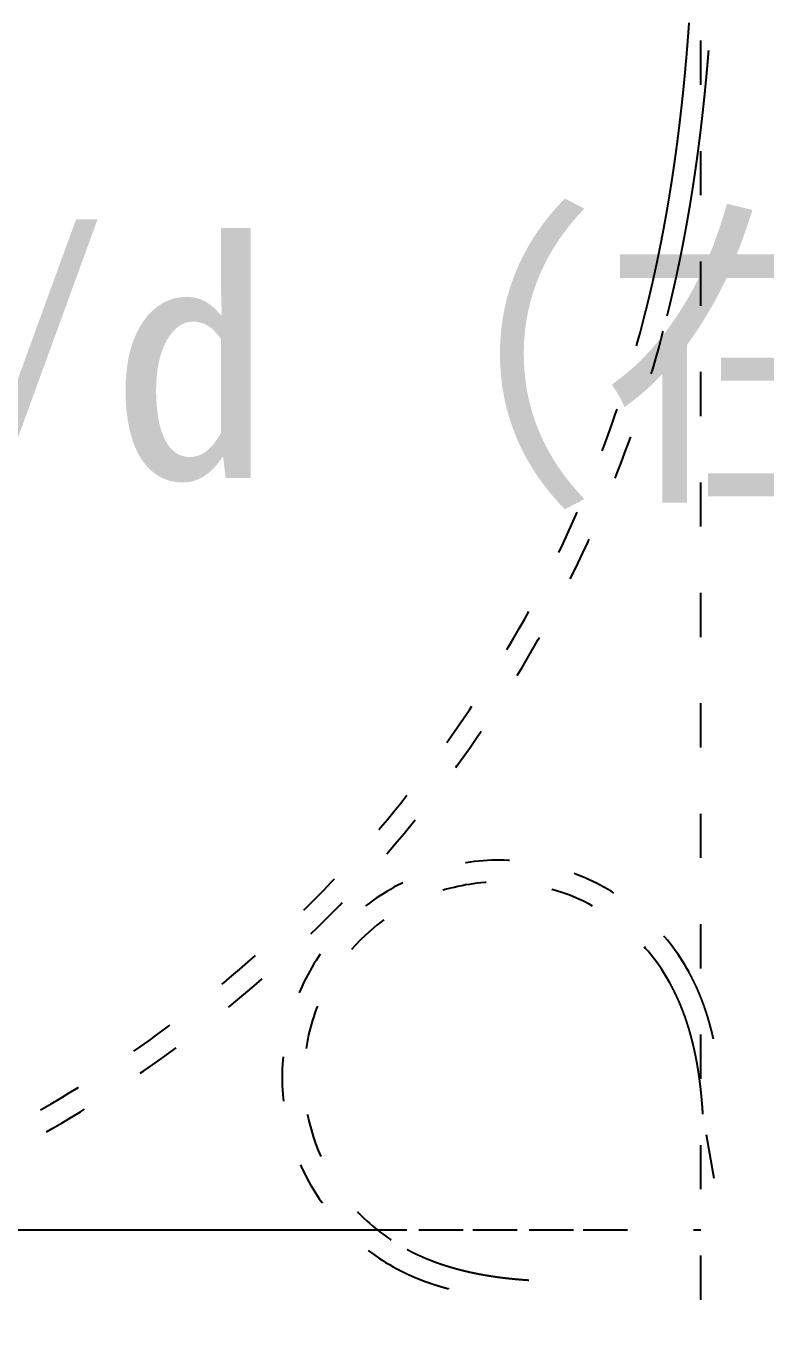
# Model space of a CAD drawing. Header units: millimetres. Extents: x 19715 to 35549, y 3563 to 14826.
# Drawn here: x 21031.5 to 21232.6, y 9715 to 10069.1 of the extents above; entities that cross this region are included whole.
import ezdxf

# ---------------------------------------------------------------- set-up
doc = ezdxf.new("R2010")
doc.units = ezdxf.units.MM
doc.linetypes.add('ACAD_ISO03W100', pattern=[30, 12, -18])
doc.layers.get('0').update_dxf_attribs({"color": 9, "linetype": 'ACAD_ISO03W100'})
doc.styles.add('样式 2', font='simhei.ttf')

msp = doc.modelspace()

# ---------------------------------------------------------------- linework, layer by layer
at = {"ltscale": 10}
msp.add_line((20411.44, 9742.16), (21192.44, 9742.16), dxfattribs=at)
for points in [[(21214.94, 7833.18), (21214.94, 11293.27)], [(21214.94, 7833.18), (21214.94, 11293.27)], [(21214.94, 7833.18), (21214.94, 11293.27)], [(20358.26, 9742.16), (21192.44, 9742.16)], [(20612.95, 9742.16), (21214.94, 9742.16)]]:
    msp.add_lwpolyline(points)
for points in [[(20952.41, 9740.69, 0.272996), (21199.99, 9991.85, 0.000496), (21200.21, 9992.75, 0.000988), (21200.32, 9993.21, 0.000004), (21200.65, 9994.55, 0.000495), (21200.66, 9994.57, 0.000488), (21200.82, 9995.25, 0.000492), (21200.98, 9995.93, 0.000484), (21201.14, 9996.61, 0.000488), (21201.3, 9997.29, 0.00048), (21201.46, 9997.97, 0.000484), (21201.62, 9998.65, 0.000476), (21201.78, 9999.34, 0.00048), (21201.93, 10000.02, 0.000472), (21202.08, 10000.7, 0.000476), (21202.23, 10001.38, 0.000468), (21202.39, 10002.07, 0.000472), (21202.53, 10002.75, 0.000464), (21202.68, 10003.44, 0.000468), (21202.83, 10004.12, 0.00046), (21202.98, 10004.81, 0.000464), (21203.12, 10005.49, 0.000456), (21203.26, 10006.18, 0.00046), (21203.4, 10006.86, 0.000452), (21203.55, 10007.55, 0.000456), (21203.68, 10008.23, 0.000448), (21203.82, 10008.92, 0.000452), (21203.96, 10009.61, 0.000444), (21204.1, 10010.3, 0.000448), (21204.23, 10010.98, 0.00044), (21204.36, 10011.67, 0.000444), (21204.49, 10012.35, 0.000436), (21204.63, 10013.04, 0.00044), (21204.76, 10013.73, 0.000432), (21204.88, 10014.42, 0.000436), (21205.01, 10015.11, 0.000428), (21205.14, 10015.8, 0.000432), (21205.26, 10016.48, 0.000424), (21205.39, 10017.18, 0.000428), (21205.51, 10017.86, 0.00042), (21205.63, 10018.55, 0.000424), (21205.75, 10019.24, 0.000416), (21205.87, 10019.93, 0.00042), (21205.99, 10020.62, 0.000412), (21206.1, 10021.31, 0.000416), (21206.22, 10022, 0.000408), (21206.33, 10022.7, 0.000412), (21206.45, 10023.38, 0.000404), (21206.56, 10024.08, 0.000408), (21206.67, 10024.76, 0.0004), (21206.78, 10025.46, 0.000404), (21206.89, 10026.15, 0.000396), (21207, 10026.84, 0.0004), (21207.1, 10027.53, 0.000392), (21207.21, 10028.23, 0.000396), (21207.31, 10028.92, 0.000388), (21207.42, 10029.61, 0.000392), (21207.52, 10030.3, 0.000384), (21207.62, 10031, 0.000388), (21207.72, 10031.69, 0.00038), (21207.82, 10032.38, 0.000384), (21207.92, 10033.07, 0.000376), (21208.01, 10033.77, 0.00038), (21208.11, 10034.46, 0.000372), (21208.2, 10035.16, 0.000376), (21208.3, 10035.85, 0.000368), (21208.39, 10036.54, 0.000372), (21208.48, 10037.23, 0.000364), (21208.57, 10037.93, 0.000368), (21208.66, 10038.62, 0.00036), (21208.75, 10039.32, 0.000364), (21208.84, 10040.01, 0.000356), (21208.92, 10040.71, 0.00036), (21209.01, 10041.4, 0.000352), (21209.09, 10042.1, 0.000356), (21209.18, 10042.79, 0.000348), (21209.26, 10043.49, 0.000352), (21209.34, 10044.18, 0.000344), (21209.42, 10044.88, 0.000348), (21209.5, 10045.57, 0.00034), (21209.58, 10046.27, 0.000344), (21209.66, 10046.96, 0.000336), (21209.74, 10047.66, 0.00034), (21209.81, 10048.35, 0.000332), (21209.89, 10049.05, 0.000336), (21209.96, 10049.75, 0.000328), (21210.04, 10050.45, 0.000332), (21210.11, 10051.14, 0.000324), (21210.18, 10051.84, 0.000328), (21210.25, 10052.53, 0.00032), (21210.32, 10053.23, 0.000324), (21210.39, 10053.92, 0.000316), (21210.46, 10054.62, 0.00032), (21210.52, 10055.32, 0.000312), (21210.59, 10056.02, 0.000316), (21210.65, 10056.71, 0.000308), (21210.72, 10057.41, 0.000312), (21210.78, 10058.11, 0.000304), (21210.84, 10058.81, 0.000308), (21210.91, 10059.5, 0.0003), (21210.97, 10060.2, 0.000304), (21211.03, 10060.89, 0.000296), (21211.09, 10061.6, 0.0003), (21211.14, 10062.29, 0.000292), (21211.2, 10062.99, 0.000296), (21211.26, 10063.69, 0.000288), (21211.31, 10064.39, 0.000292), (21211.37, 10065.08, 0.000284), (21211.42, 10065.78, 0.000288), (21211.48, 10066.48, 0.00028), (21211.53, 10067.18, 0.000284), (21211.58, 10067.87, 0.000276), (21211.63, 10068.58, 0.00028), (21211.68, 10069.27, 0.000272), (21211.73, 10069.97, 0.000276)], [(20952.41, 9740.69, 0.272996), (21199.99, 9991.85, 0.000496), (21200.21, 9992.75, 0.000988), (21200.32, 9993.21, 0.000004), (21200.65, 9994.55, 0.000495), (21200.66, 9994.57, 0.000488), (21200.82, 9995.25, 0.000492), (21200.98, 9995.93, 0.000484), (21201.14, 9996.61, 0.000488), (21201.3, 9997.29, 0.00048), (21201.46, 9997.97, 0.000484), (21201.62, 9998.65, 0.000476), (21201.78, 9999.34, 0.00048), (21201.93, 10000.02, 0.000472), (21202.08, 10000.7, 0.000476), (21202.23, 10001.38, 0.000468), (21202.39, 10002.07, 0.000472), (21202.53, 10002.75, 0.000464), (21202.68, 10003.44, 0.000468), (21202.83, 10004.12, 0.00046), (21202.98, 10004.81, 0.000464), (21203.12, 10005.49, 0.000456), (21203.26, 10006.18, 0.00046), (21203.4, 10006.86, 0.000452), (21203.55, 10007.55, 0.000456), (21203.68, 10008.23, 0.000448), (21203.82, 10008.92, 0.000452), (21203.96, 10009.61, 0.000444), (21204.1, 10010.3, 0.000448), (21204.23, 10010.98, 0.00044), (21204.36, 10011.67, 0.000444), (21204.49, 10012.35, 0.000436), (21204.63, 10013.04, 0.00044), (21204.76, 10013.73, 0.000432), (21204.88, 10014.42, 0.000436), (21205.01, 10015.11, 0.000428), (21205.14, 10015.8, 0.000432), (21205.26, 10016.48, 0.000424), (21205.39, 10017.18, 0.000428), (21205.51, 10017.86, 0.00042), (21205.63, 10018.55, 0.000424), (21205.75, 10019.24, 0.000416), (21205.87, 10019.93, 0.00042), (21205.99, 10020.62, 0.000412), (21206.1, 10021.31, 0.000416), (21206.22, 10022, 0.000408), (21206.33, 10022.7, 0.000412), (21206.45, 10023.38, 0.000404), (21206.56, 10024.08, 0.000408), (21206.67, 10024.76, 0.0004), (21206.78, 10025.46, 0.000404), (21206.89, 10026.15, 0.000396), (21207, 10026.84, 0.0004), (21207.1, 10027.53, 0.000392), (21207.21, 10028.23, 0.000396), (21207.31, 10028.92, 0.000388), (21207.42, 10029.61, 0.000392), (21207.52, 10030.3, 0.000384), (21207.62, 10031, 0.000388), (21207.72, 10031.69, 0.00038), (21207.82, 10032.38, 0.000384), (21207.92, 10033.07, 0.000376), (21208.01, 10033.77, 0.00038), (21208.11, 10034.46, 0.000372), (21208.2, 10035.16, 0.000376), (21208.3, 10035.85, 0.000368), (21208.39, 10036.54, 0.000372), (21208.48, 10037.23, 0.000364), (21208.57, 10037.93, 0.000368), (21208.66, 10038.62, 0.00036), (21208.75, 10039.32, 0.000364), (21208.84, 10040.01, 0.000356), (21208.92, 10040.71, 0.00036), (21209.01, 10041.4, 0.000352), (21209.09, 10042.1, 0.000356), (21209.18, 10042.79, 0.000348), (21209.26, 10043.49, 0.000352), (21209.34, 10044.18, 0.000344), (21209.42, 10044.88, 0.000348), (21209.5, 10045.57, 0.00034), (21209.58, 10046.27, 0.000344), (21209.66, 10046.96, 0.000336), (21209.74, 10047.66, 0.00034), (21209.81, 10048.35, 0.000332), (21209.89, 10049.05, 0.000336), (21209.96, 10049.75, 0.000328), (21210.04, 10050.45, 0.000332), (21210.11, 10051.14, 0.000324), (21210.18, 10051.84, 0.000328), (21210.25, 10052.53, 0.00032), (21210.32, 10053.23, 0.000324), (21210.39, 10053.92, 0.000316), (21210.46, 10054.62, 0.00032), (21210.52, 10055.32, 0.000312), (21210.59, 10056.02, 0.000316), (21210.65, 10056.71, 0.000308), (21210.72, 10057.41, 0.000312), (21210.78, 10058.11, 0.000304), (21210.84, 10058.81, 0.000308), (21210.91, 10059.5, 0.0003), (21210.97, 10060.2, 0.000304), (21211.03, 10060.89, 0.000296), (21211.09, 10061.6, 0.0003), (21211.14, 10062.29, 0.000292), (21211.2, 10062.99, 0.000296), (21211.26, 10063.69, 0.000288), (21211.31, 10064.39, 0.000292), (21211.37, 10065.08, 0.000284), (21211.42, 10065.78, 0.000288), (21211.48, 10066.48, 0.00028), (21211.53, 10067.18, 0.000284), (21211.58, 10067.87, 0.000276), (21211.63, 10068.58, 0.00028), (21211.68, 10069.27, 0.000272), (21211.73, 10069.97, 0.000276)], [(20952.41, 9740.69, 0.272996), (21199.99, 9991.85, 0.000496), (21200.21, 9992.75, 0.000988), (21200.32, 9993.21, 0.000004), (21200.65, 9994.55, 0.000495), (21200.66, 9994.57, 0.000488), (21200.82, 9995.25, 0.000492), (21200.98, 9995.93, 0.000484), (21201.14, 9996.61, 0.000488), (21201.3, 9997.29, 0.00048), (21201.46, 9997.97, 0.000484), (21201.62, 9998.65, 0.000476), (21201.78, 9999.34, 0.00048), (21201.93, 10000.02, 0.000472), (21202.08, 10000.7, 0.000476), (21202.23, 10001.38, 0.000468), (21202.39, 10002.07, 0.000472), (21202.53, 10002.75, 0.000464), (21202.68, 10003.44, 0.000468), (21202.83, 10004.12, 0.00046), (21202.98, 10004.81, 0.000464), (21203.12, 10005.49, 0.000456), (21203.26, 10006.18, 0.00046), (21203.4, 10006.86, 0.000452), (21203.55, 10007.55, 0.000456), (21203.68, 10008.23, 0.000448), (21203.82, 10008.92, 0.000452), (21203.96, 10009.61, 0.000444), (21204.1, 10010.3, 0.000448), (21204.23, 10010.98, 0.00044), (21204.36, 10011.67, 0.000444), (21204.49, 10012.35, 0.000436), (21204.63, 10013.04, 0.00044), (21204.76, 10013.73, 0.000432), (21204.88, 10014.42, 0.000436), (21205.01, 10015.11, 0.000428), (21205.14, 10015.8, 0.000432), (21205.26, 10016.48, 0.000424), (21205.39, 10017.18, 0.000428), (21205.51, 10017.86, 0.00042), (21205.63, 10018.55, 0.000424), (21205.75, 10019.24, 0.000416), (21205.87, 10019.93, 0.00042), (21205.99, 10020.62, 0.000412), (21206.1, 10021.31, 0.000416), (21206.22, 10022, 0.000408), (21206.33, 10022.7, 0.000412), (21206.45, 10023.38, 0.000404), (21206.56, 10024.08, 0.000408), (21206.67, 10024.76, 0.0004), (21206.78, 10025.46, 0.000404), (21206.89, 10026.15, 0.000396), (21207, 10026.84, 0.0004), (21207.1, 10027.53, 0.000392), (21207.21, 10028.23, 0.000396), (21207.31, 10028.92, 0.000388), (21207.42, 10029.61, 0.000392), (21207.52, 10030.3, 0.000384), (21207.62, 10031, 0.000388), (21207.72, 10031.69, 0.00038), (21207.82, 10032.38, 0.000384), (21207.92, 10033.07, 0.000376), (21208.01, 10033.77, 0.00038), (21208.11, 10034.46, 0.000372), (21208.2, 10035.16, 0.000376), (21208.3, 10035.85, 0.000368), (21208.39, 10036.54, 0.000372), (21208.48, 10037.23, 0.000364), (21208.57, 10037.93, 0.000368), (21208.66, 10038.62, 0.00036), (21208.75, 10039.32, 0.000364), (21208.84, 10040.01, 0.000356), (21208.92, 10040.71, 0.00036), (21209.01, 10041.4, 0.000352), (21209.09, 10042.1, 0.000356), (21209.18, 10042.79, 0.000348), (21209.26, 10043.49, 0.000352), (21209.34, 10044.18, 0.000344), (21209.42, 10044.88, 0.000348), (21209.5, 10045.57, 0.00034), (21209.58, 10046.27, 0.000344), (21209.66, 10046.96, 0.000336), (21209.74, 10047.66, 0.00034), (21209.81, 10048.35, 0.000332), (21209.89, 10049.05, 0.000336), (21209.96, 10049.75, 0.000328), (21210.04, 10050.45, 0.000332), (21210.11, 10051.14, 0.000324), (21210.18, 10051.84, 0.000328), (21210.25, 10052.53, 0.00032), (21210.32, 10053.23, 0.000324), (21210.39, 10053.92, 0.000316), (21210.46, 10054.62, 0.00032), (21210.52, 10055.32, 0.000312), (21210.59, 10056.02, 0.000316), (21210.65, 10056.71, 0.000308), (21210.72, 10057.41, 0.000312), (21210.78, 10058.11, 0.000304), (21210.84, 10058.81, 0.000308), (21210.91, 10059.5, 0.0003), (21210.97, 10060.2, 0.000304), (21211.03, 10060.89, 0.000296), (21211.09, 10061.6, 0.0003), (21211.14, 10062.29, 0.000292), (21211.2, 10062.99, 0.000296), (21211.26, 10063.69, 0.000288), (21211.31, 10064.39, 0.000292), (21211.37, 10065.08, 0.000284), (21211.42, 10065.78, 0.000288), (21211.48, 10066.48, 0.00028), (21211.53, 10067.18, 0.000284), (21211.58, 10067.87, 0.000276), (21211.63, 10068.58, 0.00028), (21211.68, 10069.27, 0.000272), (21211.73, 10069.97, 0.000276)], [(20953.94, 9734.94, 0.272996), (21205.76, 9990.4, 0.000496), (21205.98, 9991.31, 0.000988), (21206.1, 9991.76, 0.000004), (21206.42, 9993.11, 0.000495), (21206.43, 9993.12, 0.000488), (21206.59, 9993.8, 0.000492), (21206.75, 9994.48, 0.000484), (21206.92, 9995.17, 0.000488), (21207.07, 9995.85, 0.00048), (21207.23, 9996.53, 0.000484), (21207.39, 9997.21, 0.000476), (21207.55, 9997.89, 0.00048), (21207.7, 9998.57, 0.000472), (21207.86, 9999.26, 0.000476), (21208.01, 9999.94, 0.000468), (21208.16, 10000.63, 0.000472), (21208.31, 10001.31, 0.000464), (21208.46, 10001.99, 0.000468), (21208.6, 10002.68, 0.00046), (21208.75, 10003.36, 0.000464), (21208.89, 10004.05, 0.000456), (21209.04, 10004.73, 0.00046), (21209.18, 10005.42, 0.000452), (21209.32, 10006.11, 0.000456), (21209.46, 10006.79, 0.000448), (21209.6, 10007.48, 0.000452), (21209.73, 10008.16, 0.000444), (21209.87, 10008.85, 0.000448), (21210, 10009.53, 0.00044), (21210.14, 10010.23, 0.000444), (21210.27, 10010.91, 0.000436), (21210.4, 10011.6, 0.00044), (21210.53, 10012.29, 0.000432), (21210.66, 10012.98, 0.000436), (21210.78, 10013.66, 0.000428), (21210.91, 10014.35, 0.000432), (21211.03, 10015.04, 0.000424), (21211.16, 10015.73, 0.000428), (21211.28, 10016.42, 0.00042), (21211.4, 10017.11, 0.000424), (21211.52, 10017.8, 0.000416), (21211.64, 10018.49, 0.00042), (21211.76, 10019.18, 0.000412), (21211.88, 10019.87, 0.000416), (21211.99, 10020.56, 0.000408), (21212.1, 10021.25, 0.000412), (21212.22, 10021.94, 0.000404), (21212.33, 10022.63, 0.000408), (21212.44, 10023.32, 0.0004), (21212.55, 10024.01, 0.000404), (21212.66, 10024.7, 0.000396), (21212.77, 10025.4, 0.0004), (21212.87, 10026.09, 0.000392), (21212.98, 10026.78, 0.000396), (21213.08, 10027.47, 0.000388), (21213.19, 10028.17, 0.000392), (21213.29, 10028.86, 0.000384), (21213.39, 10029.55, 0.000388), (21213.49, 10030.24, 0.00038), (21213.59, 10030.94, 0.000384), (21213.69, 10031.63, 0.000376), (21213.78, 10032.32, 0.00038), (21213.88, 10033.01, 0.000372), (21213.98, 10033.71, 0.000376), (21214.07, 10034.4, 0.000368), (21214.16, 10035.1, 0.000372), (21214.25, 10035.79, 0.000364), (21214.34, 10036.49, 0.000368), (21214.43, 10037.18, 0.00036), (21214.52, 10037.88, 0.000364), (21214.61, 10038.57, 0.000356), (21214.7, 10039.26, 0.00036), (21214.78, 10039.96, 0.000352), (21214.87, 10040.65, 0.000356), (21214.95, 10041.35, 0.000348), (21215.03, 10042.04, 0.000352), (21215.11, 10042.74, 0.000344), (21215.2, 10043.43, 0.000348), (21215.28, 10044.13, 0.00034), (21215.35, 10044.83, 0.000344), (21215.43, 10045.52, 0.000336), (21215.51, 10046.22, 0.00034), (21215.58, 10046.91, 0.000332), (21215.66, 10047.61, 0.000336), (21215.73, 10048.3, 0.000328), (21215.81, 10049, 0.000332), (21215.88, 10049.69, 0.000324), (21215.95, 10050.39, 0.000328), (21216.02, 10051.09, 0.00032), (21216.09, 10051.79, 0.000324), (21216.16, 10052.48, 0.000316), (21216.23, 10053.18, 0.00032), (21216.29, 10053.87, 0.000312), (21216.36, 10054.57, 0.000316), (21216.43, 10055.27, 0.000308), (21216.49, 10055.97, 0.000312), (21216.55, 10056.66, 0.000304), (21216.62, 10057.36, 0.000308), (21216.68, 10058.06, 0.0003), (21216.74, 10058.76, 0.000304), (21216.8, 10059.45, 0.000296), (21216.86, 10060.15, 0.0003), (21216.92, 10060.85, 0.000292), (21216.97, 10061.55, 0.000296), (21217.03, 10062.24, 0.0001), (21217.05, 10062.48)], [(20953.94, 9734.94, 0.272996), (21205.76, 9990.4, 0.000496), (21205.98, 9991.31, 0.000988), (21206.1, 9991.76, 0.000004), (21206.42, 9993.11, 0.000495), (21206.43, 9993.12, 0.000488), (21206.59, 9993.8, 0.000492), (21206.75, 9994.48, 0.000484), (21206.92, 9995.17, 0.000488), (21207.07, 9995.85, 0.00048), (21207.23, 9996.53, 0.000484), (21207.39, 9997.21, 0.000476), (21207.55, 9997.89, 0.00048), (21207.7, 9998.57, 0.000472), (21207.86, 9999.26, 0.000476), (21208.01, 9999.94, 0.000468), (21208.16, 10000.63, 0.000472), (21208.31, 10001.31, 0.000464), (21208.46, 10001.99, 0.000468), (21208.6, 10002.68, 0.00046), (21208.75, 10003.36, 0.000464), (21208.89, 10004.05, 0.000456), (21209.04, 10004.73, 0.00046), (21209.18, 10005.42, 0.000452), (21209.32, 10006.11, 0.000456), (21209.46, 10006.79, 0.000448), (21209.6, 10007.48, 0.000452), (21209.73, 10008.16, 0.000444), (21209.87, 10008.85, 0.000448), (21210, 10009.53, 0.00044), (21210.14, 10010.23, 0.000444), (21210.27, 10010.91, 0.000436), (21210.4, 10011.6, 0.00044), (21210.53, 10012.29, 0.000432), (21210.66, 10012.98, 0.000436), (21210.78, 10013.66, 0.000428), (21210.91, 10014.35, 0.000432), (21211.03, 10015.04, 0.000424), (21211.16, 10015.73, 0.000428), (21211.28, 10016.42, 0.00042), (21211.4, 10017.11, 0.000424), (21211.52, 10017.8, 0.000416), (21211.64, 10018.49, 0.00042), (21211.76, 10019.18, 0.000412), (21211.88, 10019.87, 0.000416), (21211.99, 10020.56, 0.000408), (21212.1, 10021.25, 0.000412), (21212.22, 10021.94, 0.000404), (21212.33, 10022.63, 0.000408), (21212.44, 10023.32, 0.0004), (21212.55, 10024.01, 0.000404), (21212.66, 10024.7, 0.000396), (21212.77, 10025.4, 0.0004), (21212.87, 10026.09, 0.000392), (21212.98, 10026.78, 0.000396), (21213.08, 10027.47, 0.000388), (21213.19, 10028.17, 0.000392), (21213.29, 10028.86, 0.000384), (21213.39, 10029.55, 0.000388), (21213.49, 10030.24, 0.00038), (21213.59, 10030.94, 0.000384), (21213.69, 10031.63, 0.000376), (21213.78, 10032.32, 0.00038), (21213.88, 10033.01, 0.000372), (21213.98, 10033.71, 0.000376), (21214.07, 10034.4, 0.000368), (21214.16, 10035.1, 0.000372), (21214.25, 10035.79, 0.000364), (21214.34, 10036.49, 0.000368), (21214.43, 10037.18, 0.00036), (21214.52, 10037.88, 0.000364), (21214.61, 10038.57, 0.000356), (21214.7, 10039.26, 0.00036), (21214.78, 10039.96, 0.000352), (21214.87, 10040.65, 0.000356), (21214.95, 10041.35, 0.000348), (21215.03, 10042.04, 0.000352), (21215.11, 10042.74, 0.000344), (21215.2, 10043.43, 0.000348), (21215.28, 10044.13, 0.00034), (21215.35, 10044.83, 0.000344), (21215.43, 10045.52, 0.000336), (21215.51, 10046.22, 0.00034), (21215.58, 10046.91, 0.000332), (21215.66, 10047.61, 0.000336), (21215.73, 10048.3, 0.000328), (21215.81, 10049, 0.000332), (21215.88, 10049.69, 0.000324), (21215.95, 10050.39, 0.000328), (21216.02, 10051.09, 0.00032), (21216.09, 10051.79, 0.000324), (21216.16, 10052.48, 0.000316), (21216.23, 10053.18, 0.00032), (21216.29, 10053.87, 0.000312), (21216.36, 10054.57, 0.000316), (21216.43, 10055.27, 0.000308), (21216.49, 10055.97, 0.000312), (21216.55, 10056.66, 0.000304), (21216.62, 10057.36, 0.000308), (21216.68, 10058.06, 0.0003), (21216.74, 10058.76, 0.000304), (21216.8, 10059.45, 0.000296), (21216.86, 10060.15, 0.0003), (21216.92, 10060.85, 0.000292), (21216.97, 10061.55, 0.000296), (21217.03, 10062.24, 0.0001), (21217.05, 10062.48)], [(20953.94, 9734.94, 0.272996), (21205.76, 9990.4, 0.000496), (21205.98, 9991.31, 0.000988), (21206.1, 9991.76, 0.000004), (21206.42, 9993.11, 0.000495), (21206.43, 9993.12, 0.000488), (21206.59, 9993.8, 0.000492), (21206.75, 9994.48, 0.000484), (21206.92, 9995.17, 0.000488), (21207.07, 9995.85, 0.00048), (21207.23, 9996.53, 0.000484), (21207.39, 9997.21, 0.000476), (21207.55, 9997.89, 0.00048), (21207.7, 9998.57, 0.000472), (21207.86, 9999.26, 0.000476), (21208.01, 9999.94, 0.000468), (21208.16, 10000.63, 0.000472), (21208.31, 10001.31, 0.000464), (21208.46, 10001.99, 0.000468), (21208.6, 10002.68, 0.00046), (21208.75, 10003.36, 0.000464), (21208.89, 10004.05, 0.000456), (21209.04, 10004.73, 0.00046), (21209.18, 10005.42, 0.000452), (21209.32, 10006.11, 0.000456), (21209.46, 10006.79, 0.000448), (21209.6, 10007.48, 0.000452), (21209.73, 10008.16, 0.000444), (21209.87, 10008.85, 0.000448), (21210, 10009.53, 0.00044), (21210.14, 10010.23, 0.000444), (21210.27, 10010.91, 0.000436), (21210.4, 10011.6, 0.00044), (21210.53, 10012.29, 0.000432), (21210.66, 10012.98, 0.000436), (21210.78, 10013.66, 0.000428), (21210.91, 10014.35, 0.000432), (21211.03, 10015.04, 0.000424), (21211.16, 10015.73, 0.000428), (21211.28, 10016.42, 0.00042), (21211.4, 10017.11, 0.000424), (21211.52, 10017.8, 0.000416), (21211.64, 10018.49, 0.00042), (21211.76, 10019.18, 0.000412), (21211.88, 10019.87, 0.000416), (21211.99, 10020.56, 0.000408), (21212.1, 10021.25, 0.000412), (21212.22, 10021.94, 0.000404), (21212.33, 10022.63, 0.000408), (21212.44, 10023.32, 0.0004), (21212.55, 10024.01, 0.000404), (21212.66, 10024.7, 0.000396), (21212.77, 10025.4, 0.0004), (21212.87, 10026.09, 0.000392), (21212.98, 10026.78, 0.000396), (21213.08, 10027.47, 0.000388), (21213.19, 10028.17, 0.000392), (21213.29, 10028.86, 0.000384), (21213.39, 10029.55, 0.000388), (21213.49, 10030.24, 0.00038), (21213.59, 10030.94, 0.000384), (21213.69, 10031.63, 0.000376), (21213.78, 10032.32, 0.00038), (21213.88, 10033.01, 0.000372), (21213.98, 10033.71, 0.000376), (21214.07, 10034.4, 0.000368), (21214.16, 10035.1, 0.000372), (21214.25, 10035.79, 0.000364), (21214.34, 10036.49, 0.000368), (21214.43, 10037.18, 0.00036), (21214.52, 10037.88, 0.000364), (21214.61, 10038.57, 0.000356), (21214.7, 10039.26, 0.00036), (21214.78, 10039.96, 0.000352), (21214.87, 10040.65, 0.000356), (21214.95, 10041.35, 0.000348), (21215.03, 10042.04, 0.000352), (21215.11, 10042.74, 0.000344), (21215.2, 10043.43, 0.000348), (21215.28, 10044.13, 0.00034), (21215.35, 10044.83, 0.000344), (21215.43, 10045.52, 0.000336), (21215.51, 10046.22, 0.00034), (21215.58, 10046.91, 0.000332), (21215.66, 10047.61, 0.000336), (21215.73, 10048.3, 0.000328), (21215.81, 10049, 0.000332), (21215.88, 10049.69, 0.000324), (21215.95, 10050.39, 0.000328), (21216.02, 10051.09, 0.00032), (21216.09, 10051.79, 0.000324), (21216.16, 10052.48, 0.000316), (21216.23, 10053.18, 0.00032), (21216.29, 10053.87, 0.000312), (21216.36, 10054.57, 0.000316), (21216.43, 10055.27, 0.000308), (21216.49, 10055.97, 0.000312), (21216.55, 10056.66, 0.000304), (21216.62, 10057.36, 0.000308), (21216.68, 10058.06, 0.0003), (21216.74, 10058.76, 0.000304), (21216.8, 10059.45, 0.000296), (21216.86, 10060.15, 0.0003), (21216.92, 10060.85, 0.000292), (21216.97, 10061.55, 0.000296), (21217.03, 10062.24, 0.0001), (21217.05, 10062.48)], [(21218.33, 9794.03, 0.001297), (21218.24, 9794.44, 0.002031), (21218.08, 9795.13, 0.002187), (21217.92, 9795.8, 0.002109), (21217.75, 9796.49, 0.002266), (21217.57, 9797.16, 0.002188), (21217.39, 9797.85, 0.002344), (21217.2, 9798.51, 0.002266), (21217.01, 9799.19, 0.002422), (21216.81, 9799.85, 0.002344), (21216.6, 9800.53, 0.0025), (21216.39, 9801.19, 0.002422), (21216.16, 9801.86, 0.002578), (21215.94, 9802.52, 0.0025), (21215.7, 9803.19, 0.002656), (21215.47, 9803.83, 0.002578), (21215.22, 9804.5, 0.002734), (21214.97, 9805.14, 0.002656), (21214.7, 9805.8, 0.002813), (21214.44, 9806.44, 0.002735), (21214.16, 9807.09, 0.002891), (21213.88, 9807.72, 0.002812), (21213.59, 9808.37, 0.002969), (21213.29, 9808.99, 0.002891), (21212.98, 9809.63, 0.003047), (21212.96, 9809.69, 0.000141), (21212.35, 9810.88, 0.005952), (21212.13, 9811.3, 0.003047), (21211.69, 9812.12, 1.3389), (21132.29, 9731.57, 0.003047), (21133.11, 9731.14, 0.005952), (21133.54, 9730.93, 0.000141), (21134.74, 9730.34, 0.003047), (21134.8, 9730.31, 0.002891), (21135.44, 9730.01, 0.002969), (21136.07, 9729.73, 0.002813), (21136.72, 9729.44, 0.002891), (21137.35, 9729.17, 0.002734), (21138.01, 9728.91, 0.002813), (21138.65, 9728.65, 0.002656), (21139.31, 9728.39, 0.002734), (21139.96, 9728.15, 0.002578), (21140.63, 9727.91, 0.002656), (21141.28, 9727.69, 0.0025), (21141.95, 9727.46, 0.002578), (21142.61, 9727.24, 0.002422), (21143.29, 9727.03, 0.0025), (21143.95, 9726.83, 0.002344), (21144.63, 9726.63, 0.002422), (21145.29, 9726.44, 0.002266), (21145.98, 9726.25, 0.001288), (21146.34, 9726.16)], [(21218.33, 9794.03, 0.001297), (21218.24, 9794.44, 0.002031), (21218.08, 9795.13, 0.002187), (21217.92, 9795.8, 0.002109), (21217.75, 9796.49, 0.002266), (21217.57, 9797.16, 0.002188), (21217.39, 9797.85, 0.002344), (21217.2, 9798.51, 0.002266), (21217.01, 9799.19, 0.002422), (21216.81, 9799.85, 0.002344), (21216.6, 9800.53, 0.0025), (21216.39, 9801.19, 0.002422), (21216.16, 9801.86, 0.002578), (21215.94, 9802.52, 0.0025), (21215.7, 9803.19, 0.002656), (21215.47, 9803.83, 0.002578), (21215.22, 9804.5, 0.002734), (21214.97, 9805.14, 0.002656), (21214.7, 9805.8, 0.002813), (21214.44, 9806.44, 0.002735), (21214.16, 9807.09, 0.002891), (21213.88, 9807.72, 0.002812), (21213.59, 9808.37, 0.002969), (21213.29, 9808.99, 0.002891), (21212.98, 9809.63, 0.003047), (21212.96, 9809.69, 0.000141), (21212.35, 9810.88, 0.005952), (21212.13, 9811.3, 0.003047), (21211.69, 9812.12, 1.3389), (21132.29, 9731.57, 0.003047), (21133.11, 9731.14, 0.005952), (21133.54, 9730.93, 0.000141), (21134.74, 9730.34, 0.003047), (21134.8, 9730.31, 0.002891), (21135.44, 9730.01, 0.002969), (21136.07, 9729.73, 0.002813), (21136.72, 9729.44, 0.002891), (21137.35, 9729.17, 0.002734), (21138.01, 9728.91, 0.002813), (21138.65, 9728.65, 0.002656), (21139.31, 9728.39, 0.002734), (21139.96, 9728.15, 0.002578), (21140.63, 9727.91, 0.002656), (21141.28, 9727.69, 0.0025), (21141.95, 9727.46, 0.002578), (21142.61, 9727.24, 0.002422), (21143.29, 9727.03, 0.0025), (21143.95, 9726.83, 0.002344), (21144.63, 9726.63, 0.002422), (21145.29, 9726.44, 0.002266), (21145.98, 9726.25, 0.001288), (21146.34, 9726.16)], [(21218.33, 9794.03, 0.001297), (21218.24, 9794.44, 0.002031), (21218.08, 9795.13, 0.002187), (21217.92, 9795.8, 0.002109), (21217.75, 9796.49, 0.002266), (21217.57, 9797.16, 0.002188), (21217.39, 9797.85, 0.002344), (21217.2, 9798.51, 0.002266), (21217.01, 9799.19, 0.002422), (21216.81, 9799.85, 0.002344), (21216.6, 9800.53, 0.0025), (21216.39, 9801.19, 0.002422), (21216.16, 9801.86, 0.002578), (21215.94, 9802.52, 0.0025), (21215.7, 9803.19, 0.002656), (21215.47, 9803.83, 0.002578), (21215.22, 9804.5, 0.002734), (21214.97, 9805.14, 0.002656), (21214.7, 9805.8, 0.002813), (21214.44, 9806.44, 0.002735), (21214.16, 9807.09, 0.002891), (21213.88, 9807.72, 0.002812), (21213.59, 9808.37, 0.002969), (21213.29, 9808.99, 0.002891), (21212.98, 9809.63, 0.003047), (21212.96, 9809.69, 0.000141), (21212.35, 9810.88, 0.005952), (21212.13, 9811.3, 0.003047), (21211.69, 9812.12, 1.3389), (21132.29, 9731.57, 0.003047), (21133.11, 9731.14, 0.005952), (21133.54, 9730.93, 0.000141), (21134.74, 9730.34, 0.003047), (21134.8, 9730.31, 0.002891), (21135.44, 9730.01, 0.002969), (21136.07, 9729.73, 0.002813), (21136.72, 9729.44, 0.002891), (21137.35, 9729.17, 0.002734), (21138.01, 9728.91, 0.002813), (21138.65, 9728.65, 0.002656), (21139.31, 9728.39, 0.002734), (21139.96, 9728.15, 0.002578), (21140.63, 9727.91, 0.002656), (21141.28, 9727.69, 0.0025), (21141.95, 9727.46, 0.002578), (21142.61, 9727.24, 0.002422), (21143.29, 9727.03, 0.0025), (21143.95, 9726.83, 0.002344), (21144.63, 9726.63, 0.002422), (21145.29, 9726.44, 0.002266), (21145.98, 9726.25, 0.001288), (21146.34, 9726.16)], [(21218.52, 9756.1), (21215.46, 9773.53, 0.001016), (21215.42, 9774.26, 0.001172), (21215.37, 9774.93, 0.001094), (21215.32, 9775.65, 0.00125), (21215.27, 9776.33, 0.001172), (21215.21, 9777.05, 0.001328), (21215.15, 9777.72, 0.00125), (21215.08, 9778.44, 0.001406), (21215.02, 9779.12, 0.001328), (21214.94, 9779.84, 0.001484), (21214.87, 9780.51, 0.001406), (21214.79, 9781.23, 0.001562), (21214.7, 9781.9, 0.001484), (21214.61, 9782.62, 0.001641), (21214.52, 9783.29, 0.001563), (21214.42, 9784, 0.001719), (21214.32, 9784.68, 0.001641), (21214.21, 9785.39, 0.001797), (21214.11, 9786.06, 0.001719), (21213.99, 9786.77, 0.001875), (21213.87, 9787.44, 0.001797), (21213.74, 9788.15, 0.001953), (21213.61, 9788.82, 0.001875), (21213.47, 9789.52, 0.002031), (21213.33, 9790.19, 0.001953), (21213.18, 9790.89, 0.002109), (21213.03, 9791.56, 0.002031), (21212.87, 9792.26, 0.002187), (21212.71, 9792.92, 0.002109), (21212.54, 9793.62, 0.002266), (21212.36, 9794.28, 0.002188), (21212.18, 9794.97, 0.002344), (21211.99, 9795.63, 0.002266), (21211.8, 9796.32, 0.002422), (21211.6, 9796.98, 0.002344), (21211.39, 9797.66, 0.0025), (21211.18, 9798.31, 0.002422), (21210.96, 9798.99, 0.002578), (21210.73, 9799.64, 0.0025), (21210.5, 9800.31, 0.002656), (21210.26, 9800.96, 0.002578), (21210.01, 9801.62, 0.002734), (21209.76, 9802.26, 0.002656), (21209.49, 9802.92, 0.002813), (21209.23, 9803.56, 0.002735), (21208.95, 9804.21, 0.002891), (21208.67, 9804.84, 0.002812), (21208.38, 9805.49, 0.002969), (21208.08, 9806.12, 0.002891), (21207.78, 9806.75, 0.003047), (21207.75, 9806.81, 0.000141), (21207.14, 9808, 0.005952), (21206.93, 9808.42, 0.003047), (21206.48, 9809.24, 1.3389), (21135.1, 9736.82, 0.003047), (21135.92, 9736.39, 0.005952), (21136.34, 9736.17, 0.000141), (21137.54, 9735.59, 0.003047), (21137.6, 9735.56, 0.002891), (21138.24, 9735.26, 0.002969), (21138.87, 9734.98, 0.002813), (21139.52, 9734.69, 0.002891), (21140.16, 9734.42, 0.002734), (21140.81, 9734.15, 0.002813), (21141.45, 9733.9, 0.002656), (21142.12, 9733.64, 0.002734), (21142.76, 9733.4, 0.002578), (21143.43, 9733.16, 0.002656), (21144.08, 9732.93, 0.0025), (21144.76, 9732.71, 0.002578), (21145.41, 9732.49, 0.002422), (21146.09, 9732.28, 0.0025), (21146.75, 9732.08, 0.002344), (21147.43, 9731.88, 0.002422), (21148.09, 9731.69, 0.002266), (21148.78, 9731.5, 0.002344), (21149.45, 9731.33, 0.002187), (21150.14, 9731.15, 0.002266), (21150.8, 9730.99, 0.00211), (21151.5, 9730.83, 0.002188), (21152.17, 9730.67, 0.002031), (21152.86, 9730.52, 0.002109), (21153.54, 9730.38, 0.001953), (21154.24, 9730.24, 0.002031), (21154.91, 9730.11, 0.001875), (21155.61, 9729.98, 0.001953), (21156.29, 9729.86, 0.001797), (21156.99, 9729.75, 0.001875), (21157.67, 9729.64, 0.001719), (21158.38, 9729.53, 0.001797), (21159.05, 9729.43, 0.001641), (21159.76, 9729.33, 0.001719), (21160.44, 9729.24, 0.001562), (21161.15, 9729.15, 0.00164), (21161.83, 9729.07, 0.001484), (21162.54, 9728.99, 0.001563), (21163.22, 9728.92, 0.001407), (21163.94, 9728.85, 0.001484), (21164.62, 9728.78, 0.001328), (21165.33, 9728.72, 0.001406), (21166.01, 9728.66, 0.00125), (21166.73, 9728.61, 0.001328), (21167.41, 9728.56, 0.001172), (21168.13, 9728.51)], [(21218.52, 9756.1), (21215.46, 9773.53, 0.001016), (21215.42, 9774.26, 0.001172), (21215.37, 9774.93, 0.001094), (21215.32, 9775.65, 0.00125), (21215.27, 9776.33, 0.001172), (21215.21, 9777.05, 0.001328), (21215.15, 9777.72, 0.00125), (21215.08, 9778.44, 0.001406), (21215.02, 9779.12, 0.001328), (21214.94, 9779.84, 0.001484), (21214.87, 9780.51, 0.001406), (21214.79, 9781.23, 0.001562), (21214.7, 9781.9, 0.001484), (21214.61, 9782.62, 0.001641), (21214.52, 9783.29, 0.001563), (21214.42, 9784, 0.001719), (21214.32, 9784.68, 0.001641), (21214.21, 9785.39, 0.001797), (21214.11, 9786.06, 0.001719), (21213.99, 9786.77, 0.001875), (21213.87, 9787.44, 0.001797), (21213.74, 9788.15, 0.001953), (21213.61, 9788.82, 0.001875), (21213.47, 9789.52, 0.002031), (21213.33, 9790.19, 0.001953), (21213.18, 9790.89, 0.002109), (21213.03, 9791.56, 0.002031), (21212.87, 9792.26, 0.002187), (21212.71, 9792.92, 0.002109), (21212.54, 9793.62, 0.002266), (21212.36, 9794.28, 0.002188), (21212.18, 9794.97, 0.002344), (21211.99, 9795.63, 0.002266), (21211.8, 9796.32, 0.002422), (21211.6, 9796.98, 0.002344), (21211.39, 9797.66, 0.0025), (21211.18, 9798.31, 0.002422), (21210.96, 9798.99, 0.002578), (21210.73, 9799.64, 0.0025), (21210.5, 9800.31, 0.002656), (21210.26, 9800.96, 0.002578), (21210.01, 9801.62, 0.002734), (21209.76, 9802.26, 0.002656), (21209.49, 9802.92, 0.002813), (21209.23, 9803.56, 0.002735), (21208.95, 9804.21, 0.002891), (21208.67, 9804.84, 0.002812), (21208.38, 9805.49, 0.002969), (21208.08, 9806.12, 0.002891), (21207.78, 9806.75, 0.003047), (21207.75, 9806.81, 0.000141), (21207.14, 9808, 0.005952), (21206.93, 9808.42, 0.003047), (21206.48, 9809.24, 1.3389), (21135.1, 9736.82, 0.003047), (21135.92, 9736.39, 0.005952), (21136.34, 9736.17, 0.000141), (21137.54, 9735.59, 0.003047), (21137.6, 9735.56, 0.002891), (21138.24, 9735.26, 0.002969), (21138.87, 9734.98, 0.002813), (21139.52, 9734.69, 0.002891), (21140.16, 9734.42, 0.002734), (21140.81, 9734.15, 0.002813), (21141.45, 9733.9, 0.002656), (21142.12, 9733.64, 0.002734), (21142.76, 9733.4, 0.002578), (21143.43, 9733.16, 0.002656), (21144.08, 9732.93, 0.0025), (21144.76, 9732.71, 0.002578), (21145.41, 9732.49, 0.002422), (21146.09, 9732.28, 0.0025), (21146.75, 9732.08, 0.002344), (21147.43, 9731.88, 0.002422), (21148.09, 9731.69, 0.002266), (21148.78, 9731.5, 0.002344), (21149.45, 9731.33, 0.002187), (21150.14, 9731.15, 0.002266), (21150.8, 9730.99, 0.00211), (21151.5, 9730.83, 0.002188), (21152.17, 9730.67, 0.002031), (21152.86, 9730.52, 0.002109), (21153.54, 9730.38, 0.001953), (21154.24, 9730.24, 0.002031), (21154.91, 9730.11, 0.001875), (21155.61, 9729.98, 0.001953), (21156.29, 9729.86, 0.001797), (21156.99, 9729.75, 0.001875), (21157.67, 9729.64, 0.001719), (21158.38, 9729.53, 0.001797), (21159.05, 9729.43, 0.001641), (21159.76, 9729.33, 0.001719), (21160.44, 9729.24, 0.001562), (21161.15, 9729.15, 0.00164), (21161.83, 9729.07, 0.001484), (21162.54, 9728.99, 0.001563), (21163.22, 9728.92, 0.001407), (21163.94, 9728.85, 0.001484), (21164.62, 9728.78, 0.001328), (21165.33, 9728.72, 0.001406), (21166.01, 9728.66, 0.00125), (21166.73, 9728.61, 0.001328), (21167.41, 9728.56, 0.001172), (21168.13, 9728.51)], [(21218.52, 9756.1), (21215.46, 9773.53, 0.001016), (21215.42, 9774.26, 0.001172), (21215.37, 9774.93, 0.001094), (21215.32, 9775.65, 0.00125), (21215.27, 9776.33, 0.001172), (21215.21, 9777.05, 0.001328), (21215.15, 9777.72, 0.00125), (21215.08, 9778.44, 0.001406), (21215.02, 9779.12, 0.001328), (21214.94, 9779.84, 0.001484), (21214.87, 9780.51, 0.001406), (21214.79, 9781.23, 0.001562), (21214.7, 9781.9, 0.001484), (21214.61, 9782.62, 0.001641), (21214.52, 9783.29, 0.001563), (21214.42, 9784, 0.001719), (21214.32, 9784.68, 0.001641), (21214.21, 9785.39, 0.001797), (21214.11, 9786.06, 0.001719), (21213.99, 9786.77, 0.001875), (21213.87, 9787.44, 0.001797), (21213.74, 9788.15, 0.001953), (21213.61, 9788.82, 0.001875), (21213.47, 9789.52, 0.002031), (21213.33, 9790.19, 0.001953), (21213.18, 9790.89, 0.002109), (21213.03, 9791.56, 0.002031), (21212.87, 9792.26, 0.002187), (21212.71, 9792.92, 0.002109), (21212.54, 9793.62, 0.002266), (21212.36, 9794.28, 0.002188), (21212.18, 9794.97, 0.002344), (21211.99, 9795.63, 0.002266), (21211.8, 9796.32, 0.002422), (21211.6, 9796.98, 0.002344), (21211.39, 9797.66, 0.0025), (21211.18, 9798.31, 0.002422), (21210.96, 9798.99, 0.002578), (21210.73, 9799.64, 0.0025), (21210.5, 9800.31, 0.002656), (21210.26, 9800.96, 0.002578), (21210.01, 9801.62, 0.002734), (21209.76, 9802.26, 0.002656), (21209.49, 9802.92, 0.002813), (21209.23, 9803.56, 0.002735), (21208.95, 9804.21, 0.002891), (21208.67, 9804.84, 0.002812), (21208.38, 9805.49, 0.002969), (21208.08, 9806.12, 0.002891), (21207.78, 9806.75, 0.003047), (21207.75, 9806.81, 0.000141), (21207.14, 9808, 0.005952), (21206.93, 9808.42, 0.003047), (21206.48, 9809.24, 1.3389), (21135.1, 9736.82, 0.003047), (21135.92, 9736.39, 0.005952), (21136.34, 9736.17, 0.000141), (21137.54, 9735.59, 0.003047), (21137.6, 9735.56, 0.002891), (21138.24, 9735.26, 0.002969), (21138.87, 9734.98, 0.002813), (21139.52, 9734.69, 0.002891), (21140.16, 9734.42, 0.002734), (21140.81, 9734.15, 0.002813), (21141.45, 9733.9, 0.002656), (21142.12, 9733.64, 0.002734), (21142.76, 9733.4, 0.002578), (21143.43, 9733.16, 0.002656), (21144.08, 9732.93, 0.0025), (21144.76, 9732.71, 0.002578), (21145.41, 9732.49, 0.002422), (21146.09, 9732.28, 0.0025), (21146.75, 9732.08, 0.002344), (21147.43, 9731.88, 0.002422), (21148.09, 9731.69, 0.002266), (21148.78, 9731.5, 0.002344), (21149.45, 9731.33, 0.002187), (21150.14, 9731.15, 0.002266), (21150.8, 9730.99, 0.00211), (21151.5, 9730.83, 0.002188), (21152.17, 9730.67, 0.002031), (21152.86, 9730.52, 0.002109), (21153.54, 9730.38, 0.001953), (21154.24, 9730.24, 0.002031), (21154.91, 9730.11, 0.001875), (21155.61, 9729.98, 0.001953), (21156.29, 9729.86, 0.001797), (21156.99, 9729.75, 0.001875), (21157.67, 9729.64, 0.001719), (21158.38, 9729.53, 0.001797), (21159.05, 9729.43, 0.001641), (21159.76, 9729.33, 0.001719), (21160.44, 9729.24, 0.001562), (21161.15, 9729.15, 0.00164), (21161.83, 9729.07, 0.001484), (21162.54, 9728.99, 0.001563), (21163.22, 9728.92, 0.001407), (21163.94, 9728.85, 0.001484), (21164.62, 9728.78, 0.001328), (21165.33, 9728.72, 0.001406), (21166.01, 9728.66, 0.00125), (21166.73, 9728.61, 0.001328), (21167.41, 9728.56, 0.001172), (21168.13, 9728.51)]]:
    msp.add_lwpolyline(points, format="xyb")

# ---------------------------------------------------------------- texts
at = {"color": 1, "style": '样式 2'}
msp.add_text('10万m /d（在建）', height=65, dxfattribs=at).set_placement((20744.71, 9946.4))

doc.saveas('drawing.dxf')
